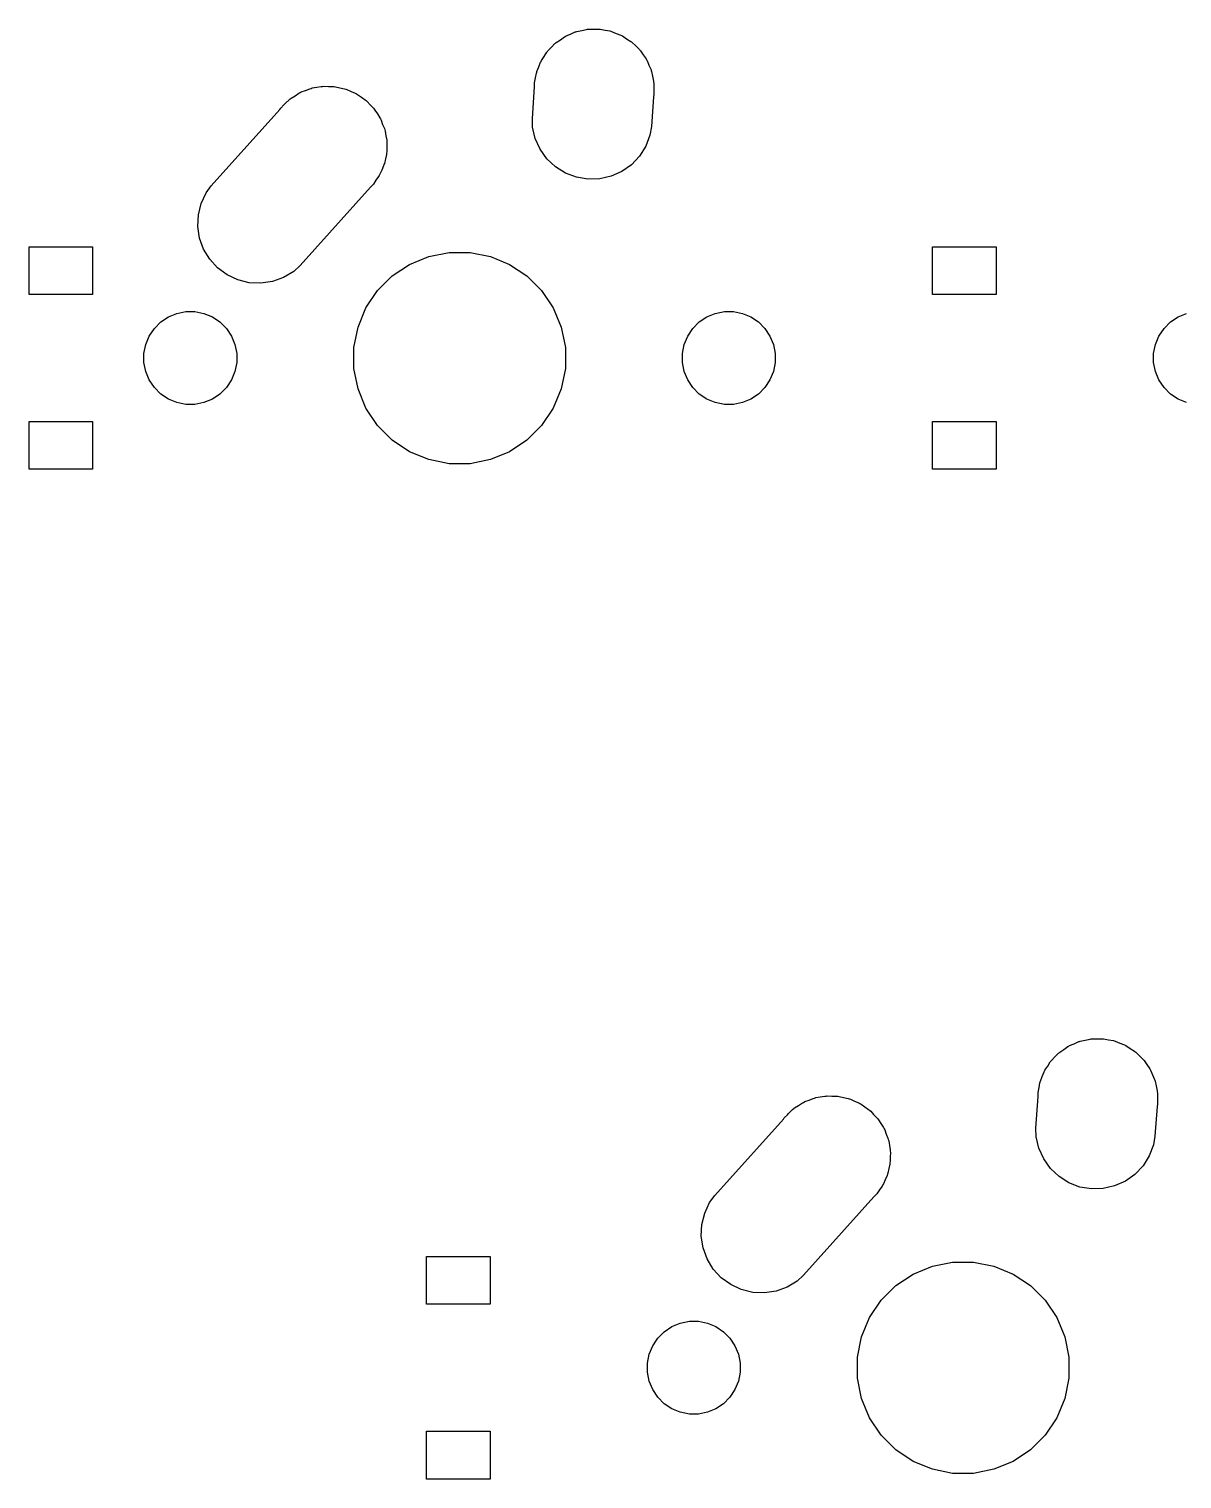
# Model space of a CAD drawing. Extents: x -26.1 to -7.5, y -7.6 to -2.3.
# Drawn here: x -11.045 to -10.188, y -4.304 to -3.227 of the extents above; entities that cross this region are included whole.
import ezdxf

# ---------------------------------------------------------------- set-up
doc = ezdxf.new("R2010")
doc.units = 0
doc.header["$MEASUREMENT"] = 0
doc.layers.add('BLACK', color=7, linetype='CONTINUOUS')

msp = doc.modelspace()

# ---------------------------------------------------------------- linework, layer by layer
at = {"layer": 'BLACK', "linetype": 'CONTINUOUS'}
for p, q in [((-10.6457, -3.23175), (-10.6423, -3.23033)), ((-10.6423, -3.23033), (-10.6389, -3.22881)), ((-10.6389, -3.22881), (-10.6383, -3.22866)), ((-10.6383, -3.22866), (-10.6377, -3.22841)), ((-10.6377, -3.22841), (-10.634, -3.22769)), ((-10.634, -3.22769), (-10.6304, -3.22686)), ((-10.6304, -3.22686), (-10.6297, -3.22684)), ((-10.6297, -3.22684), (-10.6291, -3.22671)), ((-10.6291, -3.22671), (-10.6254, -3.22671)), ((-10.6254, -3.22671), (-10.6217, -3.2266)), ((-10.6217, -3.2266), (-10.621, -3.22671)), ((-10.621, -3.22671), (-10.6204, -3.22671)), ((-10.6204, -3.22671), (-10.6167, -3.22743)), ((-10.6167, -3.22743), (-10.6131, -3.22805)), ((-10.6131, -3.22805), (-10.6125, -3.22828)), ((-10.6125, -3.22828), (-10.6118, -3.22841)), ((-10.6118, -3.22841), (-10.6084, -3.22983)), ((-10.6084, -3.22983), (-10.6049, -3.23115)), ((-10.6049, -3.23115), (-10.6044, -3.2315)), ((-10.6591, -3.24277), (-10.6565, -3.24014)), ((-10.6565, -3.24014), (-10.654, -3.23744)), ((-10.654, -3.23744), (-10.6534, -3.23706)), ((-10.6534, -3.23706), (-10.653, -3.2366)), ((-10.653, -3.2366), (-10.6499, -3.23453)), ((-10.6499, -3.23453), (-10.6469, -3.23238)), ((-10.6469, -3.23238), (-10.6463, -3.23211)), ((-10.6463, -3.23211), (-10.6457, -3.23175)), ((-10.6044, -3.2315), (-10.6038, -3.23175)), ((-10.6038, -3.23175), (-10.6007, -3.23381)), ((-10.6007, -3.23381), (-10.5975, -3.23578)), ((-10.5975, -3.23578), (-10.5971, -3.23623)), ((-10.5971, -3.23623), (-10.5965, -3.2366)), ((-10.5965, -3.2366), (-10.5939, -3.23922)), ((-10.5939, -3.23922), (-10.5912, -3.24177)), ((-10.5912, -3.24177), (-10.5908, -3.2423)), ((-10.6659, -3.25465), (-10.6646, -3.25118)), ((-10.6646, -3.25118), (-10.6642, -3.25063)), ((-10.6642, -3.25063), (-10.664, -3.25002)), ((-10.664, -3.25002), (-10.6619, -3.24693)), ((-10.6619, -3.24693), (-10.66, -3.24379)), ((-10.66, -3.24379), (-10.6595, -3.24331)), ((-10.6595, -3.24331), (-10.6591, -3.24277)), ((-10.5908, -3.2423), (-10.5903, -3.24277)), ((-10.5903, -3.24277), (-10.5883, -3.24585)), ((-10.5883, -3.24585), (-10.5861, -3.24888)), ((-10.5861, -3.24888), (-10.5859, -3.24948)), ((-10.5859, -3.24948), (-10.5855, -3.25002)), ((-10.5855, -3.25002), (-10.5841, -3.25345)), ((-10.669, -3.26664), (-10.6683, -3.26299)), ((-10.6683, -3.26299), (-10.6677, -3.25933)), ((-10.6677, -3.25933), (-10.6675, -3.25872)), ((-10.6675, -3.25872), (-10.6673, -3.25808)), ((-10.6673, -3.25808), (-10.6659, -3.25465)), ((-10.5841, -3.25345), (-10.5825, -3.25684)), ((-10.5825, -3.25684), (-10.5824, -3.25748)), ((-10.5824, -3.25748), (-10.5822, -3.25808)), ((-10.5822, -3.25808), (-10.5814, -3.26172)), ((-10.5814, -3.26172), (-10.5806, -3.26534)), ((-10.847, -3.27615), (-10.8441, -3.27427)), ((-10.8441, -3.27427), (-10.8432, -3.27389)), ((-10.8432, -3.27389), (-10.8424, -3.27338)), ((-10.8424, -3.27338), (-10.8392, -3.27223)), ((-10.8392, -3.27223), (-10.8361, -3.27093)), ((-10.8361, -3.27093), (-10.8351, -3.27074)), ((-10.8351, -3.27074), (-10.8342, -3.2704)), ((-10.8342, -3.2704), (-10.8308, -3.26989)), ((-10.8308, -3.26989), (-10.8275, -3.26923)), ((-10.8275, -3.26923), (-10.8265, -3.26923)), ((-10.8265, -3.26923), (-10.8256, -3.26908)), ((-10.8256, -3.26908), (-10.8222, -3.26923)), ((-10.8222, -3.26923), (-10.8188, -3.26923)), ((-10.8188, -3.26923), (-10.8178, -3.26942)), ((-10.8178, -3.26942), (-10.8169, -3.26946)), ((-10.8169, -3.26946), (-10.8136, -3.27027)), ((-10.8136, -3.27027), (-10.8102, -3.27093)), ((-10.8102, -3.27093), (-10.8093, -3.27131)), ((-10.8093, -3.27131), (-10.8084, -3.27154)), ((-10.8084, -3.27154), (-10.8053, -3.27297)), ((-10.8053, -3.27297), (-10.8022, -3.27427)), ((-10.8022, -3.27427), (-10.8014, -3.27482)), ((-10.6707, -3.29296), (-10.669, -3.26947)), ((-10.669, -3.26947), (-10.669, -3.26664)), ((-10.5806, -3.26534), (-10.5806, -3.266)), ((-10.5806, -3.266), (-10.5804, -3.26664)), ((-10.5804, -3.26664), (-10.5804, -3.27035)), ((-10.5804, -3.27035), (-10.5804, -3.27188)), ((-10.5804, -3.27188), (-10.5804, -3.27253)), ((-10.5804, -3.27253), (-10.5804, -3.27536)), ((-10.8576, -3.28529), (-10.8553, -3.28305)), ((-10.8553, -3.28305), (-10.8547, -3.28232)), ((-10.8547, -3.28232), (-10.8538, -3.28151)), ((-10.8538, -3.28151), (-10.8514, -3.27912)), ((-10.8514, -3.27912), (-10.8506, -3.27857)), ((-10.8506, -3.27857), (-10.8499, -3.27791)), ((-10.8499, -3.27791), (-10.847, -3.27615)), ((-10.8014, -3.27482), (-10.8005, -3.27523)), ((-10.8005, -3.27523), (-10.7977, -3.27724)), ((-10.7977, -3.27724), (-10.7949, -3.27912)), ((-10.7949, -3.27912), (-10.7942, -3.27981)), ((-10.7942, -3.27981), (-10.7934, -3.28039)), ((-10.7934, -3.28039), (-10.7912, -3.28289)), ((-10.7912, -3.28289), (-10.7888, -3.28529)), ((-10.5807, -3.27687), (-10.5823, -3.29905)), ((-10.5804, -3.27536), (-10.5807, -3.27687)), ((-10.9092, -3.34304), (-10.8582, -3.28629)), ((-10.8582, -3.28629), (-10.8576, -3.28529)), ((-10.7888, -3.28529), (-10.7882, -3.2861)), ((-10.7882, -3.2861), (-10.7876, -3.28683)), ((-10.7876, -3.28683), (-10.7858, -3.28973)), ((-10.7858, -3.28973), (-10.7839, -3.29254)), ((-10.7839, -3.29254), (-10.7835, -3.29345)), ((-10.7835, -3.29345), (-10.783, -3.29429)), ((-10.783, -3.29429), (-10.7819, -3.29747)), ((-10.6705, -3.29949), (-10.6707, -3.29296)), ((-10.7819, -3.29747), (-10.7806, -3.3006)), ((-10.7806, -3.3006), (-10.7804, -3.30156)), ((-10.7804, -3.30156), (-10.78, -3.30249)), ((-10.78, -3.30249), (-10.7795, -3.30584)), ((-10.7795, -3.30584), (-10.7789, -3.30916)), ((-10.6685, -3.308), (-10.6705, -3.29949)), ((-10.5834, -3.3055), (-10.5865, -3.31365)), ((-10.5823, -3.29905), (-10.5834, -3.3055)), ((-10.7789, -3.30916), (-10.7789, -3.31014)), ((-10.7789, -3.31014), (-10.7787, -3.31111)), ((-10.7787, -3.31111), (-10.7789, -3.3145)), ((-10.7789, -3.3145), (-10.7789, -3.31788)), ((-10.6649, -3.31596), (-10.6685, -3.308)), ((-10.6599, -3.32307), (-10.6649, -3.31596)), ((-10.5865, -3.31365), (-10.5911, -3.32105)), ((-10.781, -3.32735), (-10.7812, -3.3283)), ((-10.7806, -3.32644), (-10.781, -3.32735)), ((-10.7799, -3.32312), (-10.7806, -3.32644)), ((-10.7791, -3.31983), (-10.7799, -3.32312)), ((-10.7789, -3.31788), (-10.7791, -3.31885)), ((-10.7791, -3.31885), (-10.7791, -3.31983)), ((-10.6535, -3.32905), (-10.6599, -3.32307)), ((-10.5971, -3.3274), (-10.6042, -3.33245)), ((-10.5911, -3.32105), (-10.5971, -3.3274)), ((-10.7869, -3.33894), (-10.7888, -3.34175)), ((-10.7849, -3.33621), (-10.7869, -3.33894)), ((-10.7845, -3.33532), (-10.7849, -3.33621)), ((-10.7839, -3.3345), (-10.7845, -3.33532)), ((-10.7826, -3.33137), (-10.7839, -3.3345)), ((-10.7812, -3.3283), (-10.7826, -3.33137)), ((-10.6461, -3.33368), (-10.6535, -3.32905)), ((-10.638, -3.33678), (-10.6461, -3.33368)), ((-10.6294, -3.33823), (-10.638, -3.33678)), ((-10.6207, -3.33798), (-10.6294, -3.33823)), ((-10.6122, -3.33603), (-10.6207, -3.33798)), ((-10.6042, -3.33245), (-10.6122, -3.33603)), ((-10.9167, -3.35622), (-10.913, -3.34831)), ((-10.913, -3.34831), (-10.9092, -3.34304)), ((-10.791, -3.34399), (-10.8432, -3.4022)), ((-10.7888, -3.34175), (-10.791, -3.34399)), ((-10.9188, -3.36469), (-10.9167, -3.35622)), ((-10.9192, -3.37341), (-10.9188, -3.36469)), ((-10.9179, -3.38203), (-10.9192, -3.37341)), ((-10.9149, -3.39023), (-10.9179, -3.38203)), ((-11.0446, -3.42376), (-11.0446, -3.38832)), ((-11.0446, -3.38832), (-10.9974, -3.38832)), ((-10.9974, -3.38832), (-10.9974, -3.42376)), ((-10.9104, -3.39769), (-10.9149, -3.39023)), ((-10.7476, -3.39552), (-10.7325, -3.3925)), ((-10.7325, -3.3925), (-10.717, -3.3925)), ((-10.717, -3.3925), (-10.7018, -3.39552)), ((-10.3734, -3.42376), (-10.3734, -3.38832)), ((-10.3734, -3.38832), (-10.3261, -3.38832)), ((-10.3261, -3.38832), (-10.3261, -3.42376)), ((-10.9045, -3.40413), (-10.9104, -3.39769)), ((-10.8432, -3.4022), (-10.848, -3.40661)), ((-10.7748, -3.41003), (-10.7619, -3.40143)), ((-10.7619, -3.40143), (-10.7476, -3.39552)), ((-10.7018, -3.39552), (-10.6876, -3.40143)), ((-10.6876, -3.40143), (-10.6747, -3.41003)), ((-10.8974, -3.40929), (-10.9045, -3.40413)), ((-10.8895, -3.41298), (-10.8974, -3.40929)), ((-10.881, -3.41506), (-10.8895, -3.41298)), ((-10.8637, -3.41412), (-10.8723, -3.41544)), ((-10.8555, -3.41114), (-10.8637, -3.41412)), ((-10.848, -3.40661), (-10.8555, -3.41114)), ((-10.7857, -3.42096), (-10.7748, -3.41003)), ((-10.6747, -3.41003), (-10.6638, -3.42096)), ((-10.9974, -3.42376), (-11.0446, -3.42376)), ((-10.8723, -3.41544), (-10.881, -3.41506)), ((-10.7943, -3.43382), (-10.7857, -3.42096)), ((-10.6638, -3.42096), (-10.6552, -3.43382)), ((-10.3261, -3.42376), (-10.3734, -3.42376)), ((-10.8002, -3.4481), (-10.7943, -3.43382)), ((-10.6552, -3.43382), (-10.6493, -3.4481)), ((-10.9515, -3.44904), (-10.9467, -3.44424)), ((-10.9467, -3.44424), (-10.9411, -3.44047)), ((-10.9411, -3.44047), (-10.9348, -3.43788)), ((-10.9348, -3.43788), (-10.9281, -3.43655)), ((-10.9281, -3.43655), (-10.9213, -3.43655)), ((-10.9213, -3.43655), (-10.9147, -3.43788)), ((-10.9147, -3.43788), (-10.9084, -3.44047)), ((-10.9084, -3.44047), (-10.9028, -3.44424)), ((-10.9028, -3.44424), (-10.898, -3.44904)), ((-10.5515, -3.44904), (-10.5467, -3.44424)), ((-10.5467, -3.44424), (-10.5411, -3.44047)), ((-10.5411, -3.44047), (-10.5348, -3.43788)), ((-10.5348, -3.43788), (-10.5281, -3.43655)), ((-10.5281, -3.43655), (-10.5213, -3.43655)), ((-10.5213, -3.43655), (-10.5147, -3.43788)), ((-10.5147, -3.43788), (-10.5084, -3.44047)), ((-10.5084, -3.44047), (-10.5028, -3.44424)), ((-10.5028, -3.44424), (-10.498, -3.44904)), ((-10.2015, -3.44904), (-10.1967, -3.44424)), ((-10.1967, -3.44424), (-10.1911, -3.44047)), ((-10.1911, -3.44047), (-10.1848, -3.43788)), ((-10.9579, -3.46095), (-10.9553, -3.45468)), ((-10.9553, -3.45468), (-10.9515, -3.44904)), ((-10.898, -3.44904), (-10.8942, -3.45468)), ((-10.8942, -3.45468), (-10.8916, -3.46095)), ((-10.8032, -3.46327), (-10.8002, -3.4481)), ((-10.6493, -3.4481), (-10.6462, -3.46327)), ((-10.5579, -3.46095), (-10.5553, -3.45468)), ((-10.5553, -3.45468), (-10.5515, -3.44904)), ((-10.498, -3.44904), (-10.4942, -3.45468)), ((-10.4942, -3.45468), (-10.4916, -3.46095)), ((-10.2079, -3.46095), (-10.2053, -3.45468)), ((-10.2053, -3.45468), (-10.2015, -3.44904)), ((-10.9592, -3.46761), (-10.9579, -3.46095)), ((-10.9592, -3.47439), (-10.9592, -3.46761)), ((-10.8916, -3.46095), (-10.8903, -3.46761)), ((-10.8903, -3.46761), (-10.8903, -3.47439)), ((-10.8032, -3.47873), (-10.8032, -3.46327)), ((-10.6462, -3.46327), (-10.6462, -3.47873)), ((-10.5592, -3.46761), (-10.5579, -3.46095)), ((-10.5592, -3.47439), (-10.5592, -3.46761)), ((-10.4916, -3.46095), (-10.4903, -3.46761)), ((-10.4903, -3.46761), (-10.4903, -3.47439)), ((-10.2092, -3.46761), (-10.2079, -3.46095)), ((-10.2092, -3.47439), (-10.2092, -3.46761)), ((-10.9579, -3.48105), (-10.9592, -3.47439)), ((-10.8903, -3.47439), (-10.8916, -3.48105)), ((-10.8002, -3.4939), (-10.8032, -3.47873)), ((-10.6462, -3.47873), (-10.6493, -3.4939)), ((-10.5579, -3.48105), (-10.5592, -3.47439)), ((-10.4903, -3.47439), (-10.4916, -3.48105)), ((-10.2079, -3.48105), (-10.2092, -3.47439)), ((-10.9553, -3.48732), (-10.9579, -3.48105)), ((-10.9515, -3.49296), (-10.9553, -3.48732)), ((-10.8942, -3.48732), (-10.898, -3.49296)), ((-10.8916, -3.48105), (-10.8942, -3.48732)), ((-10.5553, -3.48732), (-10.5579, -3.48105)), ((-10.5515, -3.49296), (-10.5553, -3.48732)), ((-10.4942, -3.48732), (-10.498, -3.49296)), ((-10.4916, -3.48105), (-10.4942, -3.48732)), ((-10.2053, -3.48732), (-10.2079, -3.48105)), ((-10.2015, -3.49296), (-10.2053, -3.48732)), ((-10.9467, -3.49776), (-10.9515, -3.49296)), ((-10.9411, -3.50153), (-10.9467, -3.49776)), ((-10.9028, -3.49776), (-10.9084, -3.50153)), ((-10.898, -3.49296), (-10.9028, -3.49776)), ((-10.7943, -3.50818), (-10.8002, -3.4939)), ((-10.6493, -3.4939), (-10.6552, -3.50818)), ((-10.5467, -3.49776), (-10.5515, -3.49296)), ((-10.5411, -3.50153), (-10.5467, -3.49776)), ((-10.5028, -3.49776), (-10.5084, -3.50153)), ((-10.498, -3.49296), (-10.5028, -3.49776)), ((-10.1967, -3.49776), (-10.2015, -3.49296)), ((-10.1911, -3.50153), (-10.1967, -3.49776)), ((-10.9348, -3.50412), (-10.9411, -3.50153)), ((-10.9281, -3.50545), (-10.9348, -3.50412)), ((-10.9213, -3.50545), (-10.9281, -3.50545)), ((-10.9147, -3.50412), (-10.9213, -3.50545)), ((-10.9084, -3.50153), (-10.9147, -3.50412)), ((-10.7857, -3.52104), (-10.7943, -3.50818)), ((-10.6552, -3.50818), (-10.6638, -3.52104)), ((-10.5348, -3.50412), (-10.5411, -3.50153)), ((-10.5281, -3.50545), (-10.5348, -3.50412)), ((-10.5213, -3.50545), (-10.5281, -3.50545)), ((-10.5147, -3.50412), (-10.5213, -3.50545)), ((-10.5084, -3.50153), (-10.5147, -3.50412)), ((-10.1848, -3.50412), (-10.1911, -3.50153)), ((-11.0446, -3.55368), (-11.0446, -3.51824)), ((-11.0446, -3.51824), (-10.9974, -3.51824)), ((-10.9974, -3.51824), (-10.9974, -3.55368)), ((-10.7748, -3.53197), (-10.7857, -3.52104)), ((-10.6638, -3.52104), (-10.6747, -3.53197)), ((-10.3734, -3.55368), (-10.3734, -3.51824)), ((-10.3734, -3.51824), (-10.3261, -3.51824)), ((-10.3261, -3.51824), (-10.3261, -3.55368)), ((-10.7619, -3.54057), (-10.7748, -3.53197)), ((-10.6747, -3.53197), (-10.6876, -3.54057)), ((-10.7476, -3.54648), (-10.7619, -3.54057)), ((-10.6876, -3.54057), (-10.7018, -3.54648)), ((-10.9974, -3.55368), (-11.0446, -3.55368)), ((-10.7325, -3.5495), (-10.7476, -3.54648)), ((-10.717, -3.5495), (-10.7325, -3.5495)), ((-10.7018, -3.54648), (-10.717, -3.5495)), ((-10.3261, -3.55368), (-10.3734, -3.55368)), ((-10.279, -3.9866), (-10.2759, -3.98453)), ((-10.2759, -3.98453), (-10.2729, -3.98238)), ((-10.2729, -3.98238), (-10.2723, -3.98211)), ((-10.2723, -3.98211), (-10.2717, -3.98175)), ((-10.2717, -3.98175), (-10.2683, -3.98033)), ((-10.2683, -3.98033), (-10.2649, -3.97881)), ((-10.2649, -3.97881), (-10.2643, -3.97866)), ((-10.2643, -3.97866), (-10.2637, -3.97841)), ((-10.2637, -3.97841), (-10.26, -3.97769)), ((-10.26, -3.97769), (-10.2564, -3.97686)), ((-10.2564, -3.97686), (-10.2557, -3.97684)), ((-10.2557, -3.97684), (-10.2551, -3.97671)), ((-10.2551, -3.97671), (-10.2514, -3.97671)), ((-10.2514, -3.97671), (-10.2477, -3.9766)), ((-10.2477, -3.9766), (-10.247, -3.97671)), ((-10.247, -3.97671), (-10.2464, -3.97671)), ((-10.2464, -3.97671), (-10.2427, -3.97743)), ((-10.2427, -3.97743), (-10.2391, -3.97805)), ((-10.2391, -3.97805), (-10.2385, -3.97828)), ((-10.2385, -3.97828), (-10.2378, -3.97841)), ((-10.2378, -3.97841), (-10.2344, -3.97983)), ((-10.2344, -3.97983), (-10.2309, -3.98115)), ((-10.2309, -3.98115), (-10.2304, -3.9815)), ((-10.2304, -3.9815), (-10.2298, -3.98175)), ((-10.2298, -3.98175), (-10.2267, -3.98381)), ((-10.2267, -3.98381), (-10.2235, -3.98578)), ((-10.2879, -3.99693), (-10.286, -3.99379)), ((-10.286, -3.99379), (-10.2855, -3.99331)), ((-10.2855, -3.99331), (-10.2851, -3.99277)), ((-10.2851, -3.99277), (-10.2825, -3.99014)), ((-10.2825, -3.99014), (-10.28, -3.98744)), ((-10.28, -3.98744), (-10.2794, -3.98706)), ((-10.2794, -3.98706), (-10.279, -3.9866)), ((-10.2235, -3.98578), (-10.2231, -3.98623)), ((-10.2231, -3.98623), (-10.2225, -3.9866)), ((-10.2225, -3.9866), (-10.2199, -3.98922)), ((-10.2199, -3.98922), (-10.2172, -3.99177)), ((-10.2172, -3.99177), (-10.2168, -3.9923)), ((-10.2168, -3.9923), (-10.2163, -3.99277)), ((-10.2163, -3.99277), (-10.2143, -3.99585)), ((-10.2143, -3.99585), (-10.2121, -3.99888)), ((-10.2933, -4.00808), (-10.2919, -4.00465)), ((-10.2919, -4.00465), (-10.2906, -4.00118)), ((-10.2906, -4.00118), (-10.2902, -4.00063)), ((-10.2902, -4.00063), (-10.29, -4.00002)), ((-10.29, -4.00002), (-10.2879, -3.99693)), ((-10.2121, -3.99888), (-10.2119, -3.99948)), ((-10.2119, -3.99948), (-10.2115, -4.00002)), ((-10.2115, -4.00002), (-10.2101, -4.00345)), ((-10.2101, -4.00345), (-10.2085, -4.00684)), ((-10.295, -4.01664), (-10.2943, -4.01299)), ((-10.295, -4.01947), (-10.295, -4.01664)), ((-10.2943, -4.01299), (-10.2937, -4.00933)), ((-10.2937, -4.00933), (-10.2935, -4.00872)), ((-10.2935, -4.00872), (-10.2933, -4.00808)), ((-10.2085, -4.00684), (-10.2084, -4.00748)), ((-10.2084, -4.00748), (-10.2082, -4.00808)), ((-10.2082, -4.00808), (-10.2074, -4.01172)), ((-10.2074, -4.01172), (-10.2066, -4.01534)), ((-10.2066, -4.01534), (-10.2066, -4.016)), ((-10.2066, -4.016), (-10.2064, -4.01664)), ((-10.2064, -4.01664), (-10.2064, -4.02035)), ((-10.4766, -4.02857), (-10.4759, -4.02791)), ((-10.4759, -4.02791), (-10.473, -4.02615)), ((-10.473, -4.02615), (-10.4701, -4.02427)), ((-10.4701, -4.02427), (-10.4692, -4.02389)), ((-10.4692, -4.02389), (-10.4684, -4.02338)), ((-10.4684, -4.02338), (-10.4652, -4.02223)), ((-10.4652, -4.02223), (-10.4621, -4.02093)), ((-10.4621, -4.02093), (-10.4611, -4.02074)), ((-10.4611, -4.02074), (-10.4602, -4.0204)), ((-10.4602, -4.0204), (-10.4568, -4.01989)), ((-10.4568, -4.01989), (-10.4535, -4.01923)), ((-10.4535, -4.01923), (-10.4525, -4.01923)), ((-10.4525, -4.01923), (-10.4516, -4.01908)), ((-10.4516, -4.01908), (-10.4482, -4.01923)), ((-10.4482, -4.01923), (-10.4448, -4.01923)), ((-10.4448, -4.01923), (-10.4438, -4.01942)), ((-10.4438, -4.01942), (-10.4429, -4.01946)), ((-10.4429, -4.01946), (-10.4396, -4.02027)), ((-10.4396, -4.02027), (-10.4362, -4.02093)), ((-10.4362, -4.02093), (-10.4353, -4.02131)), ((-10.4353, -4.02131), (-10.4344, -4.02154)), ((-10.4344, -4.02154), (-10.4313, -4.02297)), ((-10.4313, -4.02297), (-10.4282, -4.02427)), ((-10.4282, -4.02427), (-10.4274, -4.02482)), ((-10.4274, -4.02482), (-10.4265, -4.02523)), ((-10.4265, -4.02523), (-10.4237, -4.02724)), ((-10.4237, -4.02724), (-10.4209, -4.02912)), ((-10.2967, -4.04296), (-10.295, -4.01947)), ((-10.2067, -4.02687), (-10.2083, -4.04905)), ((-10.2064, -4.02536), (-10.2067, -4.02687)), ((-10.2064, -4.02035), (-10.2064, -4.02188)), ((-10.2064, -4.02188), (-10.2064, -4.02253)), ((-10.2064, -4.02253), (-10.2064, -4.02536)), ((-10.5352, -4.09304), (-10.4842, -4.03629)), ((-10.4842, -4.03629), (-10.4836, -4.03529)), ((-10.4836, -4.03529), (-10.4813, -4.03305)), ((-10.4813, -4.03305), (-10.4807, -4.03232)), ((-10.4807, -4.03232), (-10.4798, -4.03151)), ((-10.4798, -4.03151), (-10.4774, -4.02912)), ((-10.4774, -4.02912), (-10.4766, -4.02857)), ((-10.4209, -4.02912), (-10.4202, -4.02981)), ((-10.4202, -4.02981), (-10.4194, -4.03039)), ((-10.4194, -4.03039), (-10.4172, -4.03289)), ((-10.4172, -4.03289), (-10.4148, -4.03529)), ((-10.4148, -4.03529), (-10.4142, -4.0361)), ((-10.4142, -4.0361), (-10.4136, -4.03683)), ((-10.4136, -4.03683), (-10.4118, -4.03973)), ((-10.4118, -4.03973), (-10.4099, -4.04254)), ((-10.4099, -4.04254), (-10.4095, -4.04345)), ((-10.4095, -4.04345), (-10.409, -4.04429)), ((-10.409, -4.04429), (-10.4079, -4.04747)), ((-10.4079, -4.04747), (-10.4066, -4.0506)), ((-10.2965, -4.04949), (-10.2967, -4.04296)), ((-10.2945, -4.058), (-10.2965, -4.04949)), ((-10.2083, -4.04905), (-10.2094, -4.0555)), ((-10.4066, -4.0506), (-10.4064, -4.05156)), ((-10.4064, -4.05156), (-10.406, -4.05249)), ((-10.406, -4.05249), (-10.4055, -4.05584)), ((-10.4055, -4.05584), (-10.4049, -4.05916)), ((-10.4049, -4.05916), (-10.4049, -4.06014)), ((-10.4049, -4.06014), (-10.4047, -4.06111)), ((-10.2909, -4.06596), (-10.2945, -4.058)), ((-10.2094, -4.0555), (-10.2125, -4.06365)), ((-10.4051, -4.06983), (-10.4059, -4.07312)), ((-10.4049, -4.06788), (-10.4051, -4.06885)), ((-10.4051, -4.06885), (-10.4051, -4.06983)), ((-10.4047, -4.06111), (-10.4049, -4.0645)), ((-10.4049, -4.0645), (-10.4049, -4.06788)), ((-10.2859, -4.07307), (-10.2909, -4.06596)), ((-10.2171, -4.07105), (-10.2231, -4.0774)), ((-10.2125, -4.06365), (-10.2171, -4.07105)), ((-10.4086, -4.08137), (-10.4099, -4.0845)), ((-10.4072, -4.0783), (-10.4086, -4.08137)), ((-10.407, -4.07735), (-10.4072, -4.0783)), ((-10.4066, -4.07644), (-10.407, -4.07735)), ((-10.4059, -4.07312), (-10.4066, -4.07644)), ((-10.2795, -4.07905), (-10.2859, -4.07307)), ((-10.2721, -4.08368), (-10.2795, -4.07905)), ((-10.2231, -4.0774), (-10.2302, -4.08245)), ((-10.4148, -4.09175), (-10.417, -4.09399)), ((-10.4129, -4.08894), (-10.4148, -4.09175)), ((-10.4109, -4.08621), (-10.4129, -4.08894)), ((-10.4105, -4.08532), (-10.4109, -4.08621)), ((-10.4099, -4.0845), (-10.4105, -4.08532)), ((-10.264, -4.08678), (-10.2721, -4.08368)), ((-10.2554, -4.08823), (-10.264, -4.08678)), ((-10.2467, -4.08798), (-10.2554, -4.08823)), ((-10.2382, -4.08603), (-10.2467, -4.08798)), ((-10.2302, -4.08245), (-10.2382, -4.08603)), ((-10.5427, -4.10622), (-10.539, -4.09831)), ((-10.539, -4.09831), (-10.5352, -4.09304)), ((-10.417, -4.09399), (-10.4692, -4.1522)), ((-10.5448, -4.11469), (-10.5427, -4.10622)), ((-10.5452, -4.12341), (-10.5448, -4.11469)), ((-10.5439, -4.13203), (-10.5452, -4.12341)), ((-10.5409, -4.14023), (-10.5439, -4.13203)), ((-10.7494, -4.17376), (-10.7494, -4.13832)), ((-10.7494, -4.13832), (-10.7021, -4.13832)), ((-10.7021, -4.13832), (-10.7021, -4.17376)), ((-10.5364, -4.14769), (-10.5409, -4.14023)), ((-10.3879, -4.15143), (-10.3736, -4.14552)), ((-10.3736, -4.14552), (-10.3585, -4.1425)), ((-10.3585, -4.1425), (-10.343, -4.1425)), ((-10.343, -4.1425), (-10.3278, -4.14552)), ((-10.3278, -4.14552), (-10.3136, -4.15143)), ((-10.5305, -4.15413), (-10.5364, -4.14769)), ((-10.5234, -4.15929), (-10.5305, -4.15413)), ((-10.474, -4.15661), (-10.4815, -4.16114)), ((-10.4692, -4.1522), (-10.474, -4.15661)), ((-10.4008, -4.16003), (-10.3879, -4.15143)), ((-10.3136, -4.15143), (-10.3007, -4.16003)), ((-10.5155, -4.16298), (-10.5234, -4.15929)), ((-10.507, -4.16506), (-10.5155, -4.16298)), ((-10.4983, -4.16544), (-10.507, -4.16506)), ((-10.4897, -4.16412), (-10.4983, -4.16544)), ((-10.4815, -4.16114), (-10.4897, -4.16412)), ((-10.4117, -4.17096), (-10.4008, -4.16003)), ((-10.3007, -4.16003), (-10.2898, -4.17096)), ((-10.7021, -4.17376), (-10.7494, -4.17376)), ((-10.4203, -4.18382), (-10.4117, -4.17096)), ((-10.2898, -4.17096), (-10.2812, -4.18382)), ((-10.5671, -4.19047), (-10.5608, -4.18788)), ((-10.5608, -4.18788), (-10.5541, -4.18655)), ((-10.5541, -4.18655), (-10.5473, -4.18655)), ((-10.5473, -4.18655), (-10.5407, -4.18788)), ((-10.5407, -4.18788), (-10.5344, -4.19047)), ((-10.4262, -4.1981), (-10.4203, -4.18382)), ((-10.2812, -4.18382), (-10.2753, -4.1981)), ((-10.5813, -4.20468), (-10.5775, -4.19904)), ((-10.5775, -4.19904), (-10.5727, -4.19424)), ((-10.5727, -4.19424), (-10.5671, -4.19047)), ((-10.5344, -4.19047), (-10.5288, -4.19424)), ((-10.5288, -4.19424), (-10.524, -4.19904)), ((-10.524, -4.19904), (-10.5202, -4.20468)), ((-10.4292, -4.21327), (-10.4262, -4.1981)), ((-10.2753, -4.1981), (-10.2722, -4.21327)), ((-10.5852, -4.21761), (-10.5839, -4.21095)), ((-10.5839, -4.21095), (-10.5813, -4.20468)), ((-10.5202, -4.20468), (-10.5176, -4.21095)), ((-10.5176, -4.21095), (-10.5163, -4.21761)), ((-10.5852, -4.22439), (-10.5852, -4.21761)), ((-10.5163, -4.21761), (-10.5163, -4.22439)), ((-10.4292, -4.22873), (-10.4292, -4.21327)), ((-10.2722, -4.21327), (-10.2722, -4.22873)), ((-10.5839, -4.23105), (-10.5852, -4.22439)), ((-10.5813, -4.23732), (-10.5839, -4.23105)), ((-10.5176, -4.23105), (-10.5202, -4.23732)), ((-10.5163, -4.22439), (-10.5176, -4.23105)), ((-10.4262, -4.2439), (-10.4292, -4.22873)), ((-10.2722, -4.22873), (-10.2753, -4.2439)), ((-10.5775, -4.24296), (-10.5813, -4.23732)), ((-10.5727, -4.24776), (-10.5775, -4.24296)), ((-10.524, -4.24296), (-10.5288, -4.24776)), ((-10.5202, -4.23732), (-10.524, -4.24296)), ((-10.5671, -4.25153), (-10.5727, -4.24776)), ((-10.5608, -4.25412), (-10.5671, -4.25153)), ((-10.5541, -4.25545), (-10.5608, -4.25412)), ((-10.5407, -4.25412), (-10.5473, -4.25545)), ((-10.5344, -4.25153), (-10.5407, -4.25412)), ((-10.5288, -4.24776), (-10.5344, -4.25153)), ((-10.4203, -4.25818), (-10.4262, -4.2439)), ((-10.2753, -4.2439), (-10.2812, -4.25818)), ((-10.5473, -4.25545), (-10.5541, -4.25545)), ((-10.4117, -4.27104), (-10.4203, -4.25818)), ((-10.2812, -4.25818), (-10.2898, -4.27104)), ((-10.7494, -4.30368), (-10.7494, -4.26824)), ((-10.7494, -4.26824), (-10.7021, -4.26824)), ((-10.7021, -4.26824), (-10.7021, -4.30368)), ((-10.4008, -4.28197), (-10.4117, -4.27104)), ((-10.2898, -4.27104), (-10.3007, -4.28197)), ((-10.3879, -4.29057), (-10.4008, -4.28197)), ((-10.3007, -4.28197), (-10.3136, -4.29057)), ((-10.3736, -4.29648), (-10.3879, -4.29057)), ((-10.3585, -4.2995), (-10.3736, -4.29648)), ((-10.3278, -4.29648), (-10.343, -4.2995)), ((-10.3136, -4.29057), (-10.3278, -4.29648)), ((-10.7021, -4.30368), (-10.7494, -4.30368)), ((-10.343, -4.2995), (-10.3585, -4.2995))]:
    msp.add_line(p, q, dxfattribs=at)

doc.saveas('drawing.dxf')
